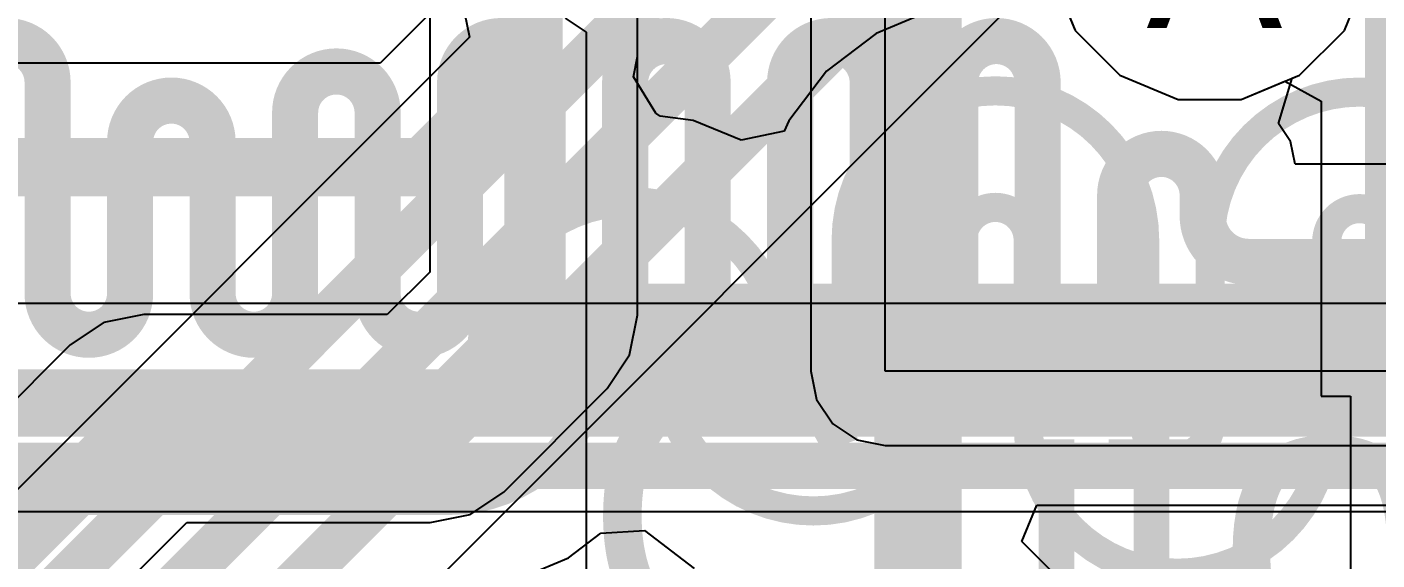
# Model space of a CAD drawing. Header units: inches. Extents: x 0 to 5271, y 0 to 5417.
# Drawn here: x 120.095 to 124.804, y 79.021 to 80.88 of the extents above; entities that cross this region are included whole.
import ezdxf

# ---------------------------------------------------------------- set-up
doc = ezdxf.new("R2010")
doc.units = ezdxf.units.IN
for name, color, linetype in [('Board_Outline', 216, 'Continuous'), ('Bottom Layer', 5, 'Continuous'), ('Bottom Overlay', 54, 'Continuous'), ('Bottom Paste', 16, 'Continuous'), ('Bottom Solder', 6, 'Continuous'), ('Drill Drawing', 1, 'Continuous'), ('L2_GND1', 16, 'Continuous'), ('L3_SIG1', 76, 'Continuous'), ('L4_PWR', 90, 'Continuous'), ('L5_GND2', 156, 'Continuous'), ('L6_SIG2', 130, 'Continuous'), ('L7_GND3', 216, 'Continuous'), ('Top Layer', 1, 'Continuous')]:
    doc.layers.add(name, color=color, linetype=linetype)
doc.styles.add('Arial', font='', dxfattribs={"height": 0.2})
doc.styles.get('Arial').set_extended_font_data('Arial')

# ---------------------------------------------------------------- blocks, each defined once
blk = doc.blocks.new('MAKK2016T2R2M__B_512')
at = {"layer": 'Bottom Layer'}
for points in [[(-1.1, 0.9), (-0.4, 0.9), (-0.4, -0.9), (-1.1, -0.9)], [(0.4, 0.9), (1.1, 0.9), (1.1, -0.9), (0.4, -0.9)]]:
    blk.add_hatch(color=5, dxfattribs=at).paths.add_polyline_path(points)
at = {"layer": 'Bottom Paste'}
for points in [[(-1.1, 0.9), (-0.4, 0.9), (-0.4, -0.9), (-1.1, -0.9)], [(0.4, 0.9), (1.1, 0.9), (1.1, -0.9), (0.4, -0.9)]]:
    blk.add_hatch(color=16, dxfattribs=at).paths.add_polyline_path(points)
at = {"layer": 'Bottom Solder'}
for points in [[(-1.2016, 1.0016), (-0.2984, 1.0016), (-0.2984, -1.0016), (-1.2016, -1.0016)], [(0.2984, 1.0016), (1.2016, 1.0016), (1.2016, -1.0016), (0.2984, -1.0016)]]:
    blk.add_hatch(color=6, dxfattribs=at).paths.add_polyline_path(points)
at = {"layer": 'Bottom Overlay'}
for points in [[(0.1778, 0.8636, 0.127, 0.127, 0), (-0.2032, 0.8636, 0.127, 0.127, 0)], [(0.1778, -0.8636, 0.127, 0.127, 0), (-0.2032, -0.8636, 0.127, 0.127, 0)]]:
    blk.add_lwpolyline(points, format="xyseb", dxfattribs=at)
for points in [[(-0.235, 0.8636, 0.0635, 0.0635, 1), (-0.1715, 0.8636, 0.0635, 0.0635, 1)], [(0.146, 0.8636, 0.0635, 0.0635, 1), (0.2095, 0.8636, 0.0635, 0.0635, 1)], [(-0.235, -0.8636, 0.0635, 0.0635, 1), (-0.1715, -0.8636, 0.0635, 0.0635, 1)], [(0.146, -0.8636, 0.0635, 0.0635, 1), (0.2095, -0.8636, 0.0635, 0.0635, 1)]]:
    blk.add_lwpolyline(points, format="xyseb", close=True, dxfattribs=at)

msp = doc.modelspace()

# ---------------------------------------------------------------- linework, layer by layer
at = {"layer": 'Bottom Layer'}
for p, q in [((121.4994, 81.0442), (121.4994, 80.0255)), ((122.2245, 79.8753), (122.2245, 81.0442)), ((123.6661, 81.0713), (123.7504, 80.8677)), ((123.7504, 80.8677), (123.9063, 80.7118)), ((123.9063, 80.7118), (124.1099, 80.6275)), ((124.3303, 80.6275), (124.4824, 80.6905)), ((124.4824, 80.6905), (124.6094, 80.6214)), ((124.1099, 80.6275), (124.3303, 80.6275)), ((124.6094, 80.6214), (124.6094, 79.5926)), ((121.4994, 80.0255), (121.3511, 79.8773)), ((120.5019, 79.8773), (120.3632, 79.8497)), ((121.3511, 79.8773), (120.5019, 79.8773)), ((120.5019, 79.8773), (120.5019, 79.8773)), ((122.1969, 79.7366), (122.2245, 79.8753)), ((122.2245, 79.8753), (122.2245, 79.8753)), ((120.3632, 79.8497), (120.2455, 79.7711)), ((120.2455, 79.7711), (119.5554, 79.081)), ((120.2455, 79.7711), (120.2455, 79.7711)), ((122.1183, 79.6189), (122.1969, 79.7366)), ((121.7577, 79.2583), (122.1183, 79.6189)), ((122.1183, 79.6189), (122.1183, 79.6189)), ((124.6094, 79.5926), (124.7118, 79.5926)), ((124.7118, 79.5926), (124.7118, 78.7294)), ((121.6401, 79.1797), (121.7577, 79.2583)), ((121.5013, 79.1521), (121.6401, 79.1797)), ((120.1744, 78.6744), (120.6521, 79.1521)), ((120.6521, 79.1521), (121.5013, 79.1521)), ((121.5013, 79.1521), (121.5013, 79.1521))]:
    msp.add_line(p, q, dxfattribs=at)
for points in [[(123.2028, 78.6638, 0.3048, 0.3048, 0), (123.2028, 81.6634, 0.3048, 0.3048, 0)], [(121.8619, 79.8753, 0.2032, 0.2032, 0), (121.8619, 81.4651, 0.2032, 0.2032, 0)], [(121.5013, 79.5147, 0.2032, 0.2032, 0), (121.8619, 79.8753, 0.2032, 0.2032, 0)], [(119.8118, 78.8246, 0.2032, 0.2032, 0), (120.5019, 79.5147, 0.2032, 0.2032, 0)], [(120.5019, 79.5147, 0.2032, 0.2032, 0), (121.5013, 79.5147, 0.2032, 0.2032, 0)]]:
    msp.add_lwpolyline(points, format="xyseb", dxfattribs=at)
for points in [[(121.8111, 79.8753, 0.1016, 0.1016, 1), (121.9127, 79.8753, 0.1016, 0.1016, 1)], [(121.8111, 79.8753, 0.1016, 0.1016, 1), (121.9127, 79.8753, 0.1016, 0.1016, 1)], [(120.4511, 79.5147, 0.1016, 0.1016, 1), (120.5527, 79.5147, 0.1016, 0.1016, 1)], [(120.4511, 79.5147, 0.1016, 0.1016, 1), (120.5527, 79.5147, 0.1016, 0.1016, 1)], [(121.4505, 79.5147, 0.1016, 0.1016, 1), (121.5521, 79.5147, 0.1016, 0.1016, 1)], [(121.4505, 79.5147, 0.1016, 0.1016, 1), (121.5521, 79.5147, 0.1016, 0.1016, 1)]]:
    msp.add_lwpolyline(points, format="xyseb", close=True, dxfattribs=at)
at = {"layer": 'L2_GND1'}
for p, q in [((124.6898, 80.8677), (124.7741, 81.0713)), ((121.2921, 78.7197), (123.5623, 80.99)), ((121.6132, 80.9685), (121.638, 80.8439)), ((123.7121, 80.9602), (123.7504, 80.8677)), ((123.7504, 80.8677), (123.9063, 80.7118)), ((124.5339, 80.7118), (124.6898, 80.8677)), ((121.638, 80.8439), (114.9728, 74.1787)), ((123.9063, 80.7118), (124.1099, 80.6275)), ((124.3303, 80.6275), (124.5339, 80.7118)), ((124.1099, 80.6275), (124.3303, 80.6275))]:
    msp.add_line(p, q, dxfattribs=at)
for points in [[(115.114, 73.8378, 0.1608, 0.1608, 0), (123.5915, 82.3153, 0.1608, 0.1608, 0)], [(114.4796, 72.7964, 0.1608, 0.1608, 0), (123.7107, 82.0275, 0.1608, 0.1608, 0)], [(114.5776, 72.4874, 0.1608, 0.1608, 0), (123.8299, 81.7397, 0.1608, 0.1608, 0)]]:
    msp.add_lwpolyline(points, format="xyseb", dxfattribs=at)
at = {"layer": 'L3_SIG1'}
for p, q in [((122.8294, 81.9529), (122.8294, 79.6798)), ((123.0884, 79.6798), (123.0884, 81.9713)), ((122.8294, 79.6798), (122.8491, 79.5807)), ((134.6538, 79.6798), (123.0884, 79.6798)), ((122.8491, 79.5807), (122.9053, 79.4967)), ((122.9053, 79.4967), (122.9893, 79.4405)), ((122.9893, 79.4405), (123.0884, 79.4208)), ((123.0884, 79.4208), (134.6538, 79.4208))]:
    msp.add_line(p, q, dxfattribs=at)
at = {"layer": 'L4_PWR'}
for p, q in [((121.9721, 80.9111), (122.0452, 80.8623)), ((122.0452, 80.8623), (122.0452, 78.6024)), ((123.5644, 79.0856), (123.617, 79.2126)), ((123.617, 79.2126), (126.3064, 79.2126)), ((123.6725, 78.9776), (123.5644, 79.0856))]:
    msp.add_line(p, q, dxfattribs=at)
msp.add_lwpolyline([(121.9708, 79.7306, 0.508, 0.508, 0), (133.4107, 79.7306, 0.508, 0.508, 0)], format="xyseb", dxfattribs=at)
msp.add_lwpolyline([(121.8438, 79.7306, 0.254, 0.254, 1), (122.0978, 79.7306, 0.254, 0.254, 1)], format="xyseb", close=True, dxfattribs=at)
at = {"layer": 'L5_GND2'}
for p, q in [((123.6661, 81.0713), (123.7504, 80.8677)), ((124.6898, 80.8677), (124.7741, 81.0713)), ((123.7504, 80.8677), (123.9063, 80.7118)), ((124.5339, 80.7118), (124.6898, 80.8677)), ((123.9063, 80.7118), (124.1099, 80.6275)), ((124.3303, 80.6275), (124.5339, 80.7118)), ((124.1099, 80.6275), (124.3303, 80.6275)), ((133.7439, 79.9154), (94.8944, 79.9154)), ((115.5921, 79.1902), (130.8182, 79.1902))]:
    msp.add_line(p, q, dxfattribs=at)
msp.add_lwpolyline([(94.8944, 79.5528, 0.2032, 0.2032, 0), (135.8096, 79.5528, 0.2032, 0.2032, 0)], format="xyseb", dxfattribs=at)
at = {"layer": 'L6_SIG2'}
for p, q in [((124.6898, 80.8677), (124.7741, 81.0713)), ((124.5339, 80.7118), (124.6898, 80.8677)), ((124.5075, 80.7009), (124.5339, 80.7118)), ((124.4598, 80.5437), (124.5075, 80.7009)), ((124.5022, 80.4802), (124.4598, 80.5437)), ((124.5178, 80.4017), (124.5022, 80.4802)), ((127.571, 80.4017), (124.5178, 80.4017))]:
    msp.add_line(p, q, dxfattribs=at)
for points in [[(119.8789, 80.687, 0.1608, 0.1608, -1), (120.1666, 80.687, 0.1608, 0.1608, 0)], [(121.6055, 80.687, 0.1608, 0.1608, -1), (121.8933, 80.687, 0.1608, 0.1608, 0)], [(122.1811, 80.687, 0.1608, 0.1608, -1), (122.4689, 80.687, 0.1608, 0.1608, 0)], [(122.7567, 80.687, 0.1608, 0.1608, -1), (123.0445, 80.687, 0.1608, 0.1608, 0)], [(123.3322, 80.687, 0.1608, 0.1608, -1), (123.62, 80.687, 0.1608, 0.1608, 0)], [(121.03, 80.581, 0.1608, 0.1608, -1), (121.3178, 80.581, 0.1608, 0.1608, 0)], [(120.1666, 79.9507, 0.1608, 0.1608, 0), (120.1666, 80.687, 0.1608, 0.1608, 0)], [(121.6055, 79.9507, 0.1608, 0.1608, 0), (121.6055, 80.687, 0.1608, 0.1608, 0)], [(121.8933, 79.9507, 0.1608, 0.1608, 0), (121.8933, 80.687, 0.1608, 0.1608, 0)], [(122.1811, 79.9507, 0.1608, 0.1608, 0), (122.1811, 80.687, 0.1608, 0.1608, 0)], [(122.4689, 79.9507, 0.1608, 0.1608, 0), (122.4689, 80.687, 0.1608, 0.1608, 0)], [(122.7567, 79.9507, 0.1608, 0.1608, 0), (122.7567, 80.687, 0.1608, 0.1608, 0)], [(123.0445, 79.9507, 0.1608, 0.1608, 0), (123.0445, 80.687, 0.1608, 0.1608, 0)], [(123.3322, 79.9507, 0.1608, 0.1608, 0), (123.3322, 80.687, 0.1608, 0.1608, 0)], [(123.62, 79.9507, 0.1608, 0.1608, 0), (123.62, 80.687, 0.1608, 0.1608, 0)], [(120.4544, 80.4794, 0.1608, 0.1608, -1), (120.7422, 80.4794, 0.1608, 0.1608, 0)], [(121.03, 79.9507, 0.1608, 0.1608, 0), (121.03, 80.581, 0.1608, 0.1608, 0)], [(121.3178, 79.9507, 0.1608, 0.1608, 0), (121.3178, 80.581, 0.1608, 0.1608, 0)], [(120.4544, 79.9507, 0.1608, 0.1608, 0), (120.4544, 80.4794, 0.1608, 0.1608, 0)], [(120.7422, 79.9507, 0.1608, 0.1608, 0), (120.7422, 80.4794, 0.1608, 0.1608, 0)], [(123.9078, 80.2936, 0.1608, 0.1608, -1), (124.1956, 80.2936, 0.1608, 0.1608, 0)], [(123.9078, 79.9507, 0.1608, 0.1608, 0), (123.9078, 80.2936, 0.1608, 0.1608, 0)], [(124.1956, 80.2216, 0.1608, 0.1608, 0), (124.1956, 80.2936, 0.1608, 0.1608, 0)], [(124.3564, 80.0608, 0.1608, 0.1608, -0.414214), (124.1956, 80.2216, 0.1608, 0.1608, 0)], [(124.3564, 80.0608, 0.1608, 0.1608, 0), (124.915, 80.0608, 0.1608, 0.1608, 0)], [(120.4544, 79.9507, 0.1608, 0.1608, -1), (120.1666, 79.9507, 0.1608, 0.1608, 0)], [(121.03, 79.9507, 0.1608, 0.1608, -1), (120.7422, 79.9507, 0.1608, 0.1608, 0)], [(121.6055, 79.9507, 0.1608, 0.1608, -1), (121.3178, 79.9507, 0.1608, 0.1608, 0)], [(122.1811, 79.9507, 0.1608, 0.1608, -1), (121.8933, 79.9507, 0.1608, 0.1608, 0)], [(122.7567, 79.9507, 0.1608, 0.1608, -1), (122.4689, 79.9507, 0.1608, 0.1608, 0)], [(123.3322, 79.9507, 0.1608, 0.1608, -1), (123.0445, 79.9507, 0.1608, 0.1608, 0)], [(123.9078, 79.9507, 0.1608, 0.1608, -1), (123.62, 79.9507, 0.1608, 0.1608, 0)], [(119.5233, 79.3496, 0.1608, 0.1608, 0), (121.0581, 79.3496, 0.1608, 0.1608, 0)], [(121.0581, 79.3496, 0.1608, 0.1608, 0), (129.6924, 79.3496, 0.1608, 0.1608, 0)]]:
    msp.add_lwpolyline(points, format="xyseb", dxfattribs=at)
for points in [[(120.1264, 80.687, 0.0804, 0.0804, 1), (120.2068, 80.687, 0.0804, 0.0804, 1)], [(120.1264, 80.687, 0.0804, 0.0804, 1), (120.2068, 80.687, 0.0804, 0.0804, 1)], [(121.5654, 80.687, 0.0804, 0.0804, 1), (121.6457, 80.687, 0.0804, 0.0804, 1)], [(121.5654, 80.687, 0.0804, 0.0804, 1), (121.6457, 80.687, 0.0804, 0.0804, 1)], [(121.8531, 80.687, 0.0804, 0.0804, 1), (121.9335, 80.687, 0.0804, 0.0804, 1)], [(121.8531, 80.687, 0.0804, 0.0804, 1), (121.9335, 80.687, 0.0804, 0.0804, 1)], [(122.1409, 80.687, 0.0804, 0.0804, 1), (122.2213, 80.687, 0.0804, 0.0804, 1)], [(122.1409, 80.687, 0.0804, 0.0804, 1), (122.2213, 80.687, 0.0804, 0.0804, 1)], [(122.4287, 80.687, 0.0804, 0.0804, 1), (122.5091, 80.687, 0.0804, 0.0804, 1)], [(122.4287, 80.687, 0.0804, 0.0804, 1), (122.5091, 80.687, 0.0804, 0.0804, 1)], [(122.7165, 80.687, 0.0804, 0.0804, 1), (122.7969, 80.687, 0.0804, 0.0804, 1)], [(122.7165, 80.687, 0.0804, 0.0804, 1), (122.7969, 80.687, 0.0804, 0.0804, 1)], [(123.0043, 80.687, 0.0804, 0.0804, 1), (123.0847, 80.687, 0.0804, 0.0804, 1)], [(123.0043, 80.687, 0.0804, 0.0804, 1), (123.0847, 80.687, 0.0804, 0.0804, 1)], [(123.292, 80.687, 0.0804, 0.0804, 1), (123.3724, 80.687, 0.0804, 0.0804, 1)], [(123.292, 80.687, 0.0804, 0.0804, 1), (123.3724, 80.687, 0.0804, 0.0804, 1)], [(123.5798, 80.687, 0.0804, 0.0804, 1), (123.6602, 80.687, 0.0804, 0.0804, 1)], [(123.5798, 80.687, 0.0804, 0.0804, 1), (123.6602, 80.687, 0.0804, 0.0804, 1)], [(120.9898, 80.581, 0.0804, 0.0804, 1), (121.0702, 80.581, 0.0804, 0.0804, 1)], [(120.9898, 80.581, 0.0804, 0.0804, 1), (121.0702, 80.581, 0.0804, 0.0804, 1)], [(121.2776, 80.581, 0.0804, 0.0804, 1), (121.358, 80.581, 0.0804, 0.0804, 1)], [(121.2776, 80.581, 0.0804, 0.0804, 1), (121.358, 80.581, 0.0804, 0.0804, 1)], [(120.4142, 80.4794, 0.0804, 0.0804, 1), (120.4946, 80.4794, 0.0804, 0.0804, 1)], [(120.4142, 80.4794, 0.0804, 0.0804, 1), (120.4946, 80.4794, 0.0804, 0.0804, 1)], [(120.702, 80.4794, 0.0804, 0.0804, 1), (120.7824, 80.4794, 0.0804, 0.0804, 1)], [(120.702, 80.4794, 0.0804, 0.0804, 1), (120.7824, 80.4794, 0.0804, 0.0804, 1)], [(123.8676, 80.2936, 0.0804, 0.0804, 1), (123.948, 80.2936, 0.0804, 0.0804, 1)], [(123.8676, 80.2936, 0.0804, 0.0804, 1), (123.948, 80.2936, 0.0804, 0.0804, 1)], [(124.1554, 80.2936, 0.0804, 0.0804, 1), (124.2358, 80.2936, 0.0804, 0.0804, 1)], [(124.1554, 80.2936, 0.0804, 0.0804, 1), (124.2358, 80.2936, 0.0804, 0.0804, 1)], [(124.1554, 80.2216, 0.0804, 0.0804, 1), (124.2358, 80.2216, 0.0804, 0.0804, 1)], [(124.1554, 80.2216, 0.0804, 0.0804, 1), (124.2358, 80.2216, 0.0804, 0.0804, 1)], [(124.3162, 80.0608, 0.0804, 0.0804, 1), (124.3966, 80.0608, 0.0804, 0.0804, 1)], [(124.3162, 80.0608, 0.0804, 0.0804, 1), (124.3966, 80.0608, 0.0804, 0.0804, 1)], [(120.1264, 79.9507, 0.0804, 0.0804, 1), (120.2068, 79.9507, 0.0804, 0.0804, 1)], [(120.1264, 79.9507, 0.0804, 0.0804, 1), (120.2068, 79.9507, 0.0804, 0.0804, 1)], [(120.4142, 79.9507, 0.0804, 0.0804, 1), (120.4946, 79.9507, 0.0804, 0.0804, 1)], [(120.4142, 79.9507, 0.0804, 0.0804, 1), (120.4946, 79.9507, 0.0804, 0.0804, 1)], [(120.702, 79.9507, 0.0804, 0.0804, 1), (120.7824, 79.9507, 0.0804, 0.0804, 1)], [(120.702, 79.9507, 0.0804, 0.0804, 1), (120.7824, 79.9507, 0.0804, 0.0804, 1)], [(120.9898, 79.9507, 0.0804, 0.0804, 1), (121.0702, 79.9507, 0.0804, 0.0804, 1)], [(120.9898, 79.9507, 0.0804, 0.0804, 1), (121.0702, 79.9507, 0.0804, 0.0804, 1)], [(121.2776, 79.9507, 0.0804, 0.0804, 1), (121.358, 79.9507, 0.0804, 0.0804, 1)], [(121.2776, 79.9507, 0.0804, 0.0804, 1), (121.358, 79.9507, 0.0804, 0.0804, 1)], [(121.5654, 79.9507, 0.0804, 0.0804, 1), (121.6457, 79.9507, 0.0804, 0.0804, 1)], [(121.5654, 79.9507, 0.0804, 0.0804, 1), (121.6457, 79.9507, 0.0804, 0.0804, 1)], [(121.8531, 79.9507, 0.0804, 0.0804, 1), (121.9335, 79.9507, 0.0804, 0.0804, 1)], [(121.8531, 79.9507, 0.0804, 0.0804, 1), (121.9335, 79.9507, 0.0804, 0.0804, 1)], [(122.1409, 79.9507, 0.0804, 0.0804, 1), (122.2213, 79.9507, 0.0804, 0.0804, 1)], [(122.1409, 79.9507, 0.0804, 0.0804, 1), (122.2213, 79.9507, 0.0804, 0.0804, 1)], [(122.4287, 79.9507, 0.0804, 0.0804, 1), (122.5091, 79.9507, 0.0804, 0.0804, 1)], [(122.4287, 79.9507, 0.0804, 0.0804, 1), (122.5091, 79.9507, 0.0804, 0.0804, 1)], [(122.7165, 79.9507, 0.0804, 0.0804, 1), (122.7969, 79.9507, 0.0804, 0.0804, 1)], [(122.7165, 79.9507, 0.0804, 0.0804, 1), (122.7969, 79.9507, 0.0804, 0.0804, 1)], [(123.0043, 79.9507, 0.0804, 0.0804, 1), (123.0847, 79.9507, 0.0804, 0.0804, 1)], [(123.0043, 79.9507, 0.0804, 0.0804, 1), (123.0847, 79.9507, 0.0804, 0.0804, 1)], [(123.292, 79.9507, 0.0804, 0.0804, 1), (123.3724, 79.9507, 0.0804, 0.0804, 1)], [(123.292, 79.9507, 0.0804, 0.0804, 1), (123.3724, 79.9507, 0.0804, 0.0804, 1)], [(123.5798, 79.9507, 0.0804, 0.0804, 1), (123.6602, 79.9507, 0.0804, 0.0804, 1)], [(123.5798, 79.9507, 0.0804, 0.0804, 1), (123.6602, 79.9507, 0.0804, 0.0804, 1)], [(123.8676, 79.9507, 0.0804, 0.0804, 1), (123.948, 79.9507, 0.0804, 0.0804, 1)], [(123.8676, 79.9507, 0.0804, 0.0804, 1), (123.948, 79.9507, 0.0804, 0.0804, 1)], [(121.0179, 79.3496, 0.0804, 0.0804, 1), (121.0983, 79.3496, 0.0804, 0.0804, 1)], [(121.0179, 79.3496, 0.0804, 0.0804, 1), (121.0983, 79.3496, 0.0804, 0.0804, 1)]]:
    msp.add_lwpolyline(points, format="xyseb", close=True, dxfattribs=at)
at = {"layer": 'L7_GND3'}
for p, q in [((122.2245, 80.7767), (122.2245, 81.0442)), ((121.4925, 80.92), (121.3261, 80.7536)), ((123.2572, 80.9409), (123.0564, 80.8577)), ((123.0564, 80.8577), (122.8839, 80.7254)), ((122.2105, 80.7061), (122.2245, 80.7767)), ((121.3261, 80.7536), (115.6002, 80.7536)), ((122.8839, 80.7254), (122.7516, 80.553)), ((122.288, 80.579), (122.2105, 80.7061)), ((122.3029, 80.5694), (122.288, 80.579)), ((122.4182, 80.5542), (122.3029, 80.5694)), ((122.5859, 80.4847), (122.4182, 80.5542)), ((122.7516, 80.553), (122.7363, 80.5161)), ((122.7363, 80.5161), (122.5859, 80.4847)), ((121.984, 79.0288), (122.0961, 79.1149)), ((122.0961, 79.1149), (122.2489, 79.1243)), ((122.2489, 79.1243), (122.4214, 78.992)), ((121.7832, 78.9457), (121.984, 79.0288))]:
    msp.add_line(p, q, dxfattribs=at)
for points in [[(121.8619, 80.7767, 0.2032, 0.2032, 0), (121.8619, 81.4651, 0.2032, 0.2032, 0)], [(121.4763, 80.391, 0.2032, 0.2032, 0), (121.8619, 80.7767, 0.2032, 0.2032, 0)], [(122.952, 80.1366, 0.1016, 0.1016, -1), (123.9934, 80.1366, 0.1016, 0.1016, 0)], [(124.222, 80.1322, 0.1016, 0.1016, -1), (125.2634, 80.1322, 0.1016, 0.1016, 0)], [(105.2322, 80.391, 0.2032, 0.2032, 0), (121.4763, 80.391, 0.2032, 0.2032, 0)], [(121.682, 79.7499, 0.1016, 0.1016, -1), (122.7234, 79.7499, 0.1016, 0.1016, 0)], [(123.3584, 80.1366, 0.1016, 0.1016, -1), (123.587, 80.1366, 0.1016, 0.1016, 0)], [(124.6284, 80.1322, 0.1016, 0.1016, -1), (124.857, 80.1322, 0.1016, 0.1016, 0)], [(122.952, 79.7131, 0.1016, 0.1016, 0), (122.952, 80.1366, 0.1016, 0.1016, 0)], [(123.3584, 79.7131, 0.1016, 0.1016, 0), (123.3584, 80.1366, 0.1016, 0.1016, 0)], [(123.587, 79.4959, 0.1016, 0.1016, 0), (123.587, 80.1366, 0.1016, 0.1016, 0)], [(123.9934, 79.4959, 0.1016, 0.1016, 0), (123.9934, 80.1366, 0.1016, 0.1016, 0)], [(124.222, 79.4959, 0.1016, 0.1016, 0), (124.222, 80.1322, 0.1016, 0.1016, 0)], [(124.6284, 79.4959, 0.1016, 0.1016, 0), (124.6284, 80.1322, 0.1016, 0.1016, 0)], [(122.0884, 79.7499, 0.1016, 0.1016, -1), (122.317, 79.7499, 0.1016, 0.1016, 0)], [(121.682, 79.7499, 0.1016, 0.1016, -0.414214), (121.5677, 79.6356, 0.1016, 0.1016, 0)], [(122.0884, 79.7499, 0.1016, 0.1016, -0.414214), (121.5677, 79.2292, 0.1016, 0.1016, 0)], [(121.682, 79.7499, 0.1016, 0.1016, 0), (121.682, 79.7499, 0.1016, 0.1016, 0)], [(122.0884, 79.7499, 0.1016, 0.1016, 0), (122.0884, 79.7499, 0.1016, 0.1016, 0)], [(122.317, 79.7131, 0.1016, 0.1016, 0), (122.317, 79.7499, 0.1016, 0.1016, 0)], [(122.7234, 79.7131, 0.1016, 0.1016, 0), (122.7234, 79.7499, 0.1016, 0.1016, 0)], [(123.3584, 79.7131, 0.1016, 0.1016, -1), (122.317, 79.7131, 0.1016, 0.1016, 0)], [(122.952, 79.7131, 0.1016, 0.1016, -1), (122.7234, 79.7131, 0.1016, 0.1016, 0)], [(89.9126, 79.6356, 0.1016, 0.1016, 0), (120.0587, 79.6356, 0.1016, 0.1016, 0)], [(120.0587, 79.6356, 0.1016, 0.1016, 0), (121.5677, 79.6356, 0.1016, 0.1016, 0)], [(124.6284, 79.4959, 0.1016, 0.1016, -1), (123.587, 79.4959, 0.1016, 0.1016, 0)], [(124.222, 79.4959, 0.1016, 0.1016, -1), (123.9934, 79.4959, 0.1016, 0.1016, 0)], [(88.0139, 79.2292, 0.1016, 0.1016, 0), (120.0587, 79.2292, 0.1016, 0.1016, 0)], [(120.0587, 79.2292, 0.1016, 0.1016, 0), (121.5677, 79.2292, 0.1016, 0.1016, 0)]]:
    msp.add_lwpolyline(points, format="xyseb", dxfattribs=at)
for points in [[(121.8111, 80.7767, 0.1016, 0.1016, 1), (121.9127, 80.7767, 0.1016, 0.1016, 1)], [(121.8111, 80.7767, 0.1016, 0.1016, 1), (121.9127, 80.7767, 0.1016, 0.1016, 1)], [(121.4255, 80.391, 0.1016, 0.1016, 1), (121.5271, 80.391, 0.1016, 0.1016, 1)], [(121.4255, 80.391, 0.1016, 0.1016, 1), (121.5271, 80.391, 0.1016, 0.1016, 1)], [(122.9266, 80.1366, 0.0508, 0.0508, 1), (122.9774, 80.1366, 0.0508, 0.0508, 1)], [(122.9266, 80.1366, 0.0508, 0.0508, 1), (122.9774, 80.1366, 0.0508, 0.0508, 1)], [(123.333, 80.1366, 0.0508, 0.0508, 1), (123.3838, 80.1366, 0.0508, 0.0508, 1)], [(123.333, 80.1366, 0.0508, 0.0508, 1), (123.3838, 80.1366, 0.0508, 0.0508, 1)], [(123.5616, 80.1366, 0.0508, 0.0508, 1), (123.6124, 80.1366, 0.0508, 0.0508, 1)], [(123.5616, 80.1366, 0.0508, 0.0508, 1), (123.6124, 80.1366, 0.0508, 0.0508, 1)], [(123.968, 80.1366, 0.0508, 0.0508, 1), (124.0188, 80.1366, 0.0508, 0.0508, 1)], [(123.968, 80.1366, 0.0508, 0.0508, 1), (124.0188, 80.1366, 0.0508, 0.0508, 1)], [(124.1966, 80.1322, 0.0508, 0.0508, 1), (124.2474, 80.1322, 0.0508, 0.0508, 1)], [(124.1966, 80.1322, 0.0508, 0.0508, 1), (124.2474, 80.1322, 0.0508, 0.0508, 1)], [(124.603, 80.1322, 0.0508, 0.0508, 1), (124.6538, 80.1322, 0.0508, 0.0508, 1)], [(124.603, 80.1322, 0.0508, 0.0508, 1), (124.6538, 80.1322, 0.0508, 0.0508, 1)], [(121.6566, 79.7499, 0.0508, 0.0508, 1), (121.7074, 79.7499, 0.0508, 0.0508, 1)], [(121.6566, 79.7499, 0.0508, 0.0508, 1), (121.7074, 79.7499, 0.0508, 0.0508, 1)], [(121.6566, 79.7499, 0.0508, 0.0508, 1), (121.7074, 79.7499, 0.0508, 0.0508, 1)], [(121.6566, 79.7499, 0.0508, 0.0508, 1), (121.7074, 79.7499, 0.0508, 0.0508, 1)], [(122.063, 79.7499, 0.0508, 0.0508, 1), (122.1138, 79.7499, 0.0508, 0.0508, 1)], [(122.063, 79.7499, 0.0508, 0.0508, 1), (122.1138, 79.7499, 0.0508, 0.0508, 1)], [(122.063, 79.7499, 0.0508, 0.0508, 1), (122.1138, 79.7499, 0.0508, 0.0508, 1)], [(122.063, 79.7499, 0.0508, 0.0508, 1), (122.1138, 79.7499, 0.0508, 0.0508, 1)], [(122.2916, 79.7499, 0.0508, 0.0508, 1), (122.3424, 79.7499, 0.0508, 0.0508, 1)], [(122.2916, 79.7499, 0.0508, 0.0508, 1), (122.3424, 79.7499, 0.0508, 0.0508, 1)], [(122.698, 79.7499, 0.0508, 0.0508, 1), (122.7488, 79.7499, 0.0508, 0.0508, 1)], [(122.698, 79.7499, 0.0508, 0.0508, 1), (122.7488, 79.7499, 0.0508, 0.0508, 1)], [(122.2916, 79.7131, 0.0508, 0.0508, 1), (122.3424, 79.7131, 0.0508, 0.0508, 1)], [(122.2916, 79.7131, 0.0508, 0.0508, 1), (122.3424, 79.7131, 0.0508, 0.0508, 1)], [(122.698, 79.7131, 0.0508, 0.0508, 1), (122.7488, 79.7131, 0.0508, 0.0508, 1)], [(122.698, 79.7131, 0.0508, 0.0508, 1), (122.7488, 79.7131, 0.0508, 0.0508, 1)], [(122.9266, 79.7131, 0.0508, 0.0508, 1), (122.9774, 79.7131, 0.0508, 0.0508, 1)], [(122.9266, 79.7131, 0.0508, 0.0508, 1), (122.9774, 79.7131, 0.0508, 0.0508, 1)], [(123.333, 79.7131, 0.0508, 0.0508, 1), (123.3838, 79.7131, 0.0508, 0.0508, 1)], [(123.333, 79.7131, 0.0508, 0.0508, 1), (123.3838, 79.7131, 0.0508, 0.0508, 1)], [(120.0333, 79.6356, 0.0508, 0.0508, 1), (120.0841, 79.6356, 0.0508, 0.0508, 1)], [(120.0333, 79.6356, 0.0508, 0.0508, 1), (120.0841, 79.6356, 0.0508, 0.0508, 1)], [(121.5423, 79.6356, 0.0508, 0.0508, 1), (121.5931, 79.6356, 0.0508, 0.0508, 1)], [(121.5423, 79.6356, 0.0508, 0.0508, 1), (121.5931, 79.6356, 0.0508, 0.0508, 1)], [(123.5616, 79.4959, 0.0508, 0.0508, 1), (123.6124, 79.4959, 0.0508, 0.0508, 1)], [(123.5616, 79.4959, 0.0508, 0.0508, 1), (123.6124, 79.4959, 0.0508, 0.0508, 1)], [(123.968, 79.4959, 0.0508, 0.0508, 1), (124.0188, 79.4959, 0.0508, 0.0508, 1)], [(123.968, 79.4959, 0.0508, 0.0508, 1), (124.0188, 79.4959, 0.0508, 0.0508, 1)], [(124.1966, 79.4959, 0.0508, 0.0508, 1), (124.2474, 79.4959, 0.0508, 0.0508, 1)], [(124.1966, 79.4959, 0.0508, 0.0508, 1), (124.2474, 79.4959, 0.0508, 0.0508, 1)], [(124.603, 79.4959, 0.0508, 0.0508, 1), (124.6538, 79.4959, 0.0508, 0.0508, 1)], [(124.603, 79.4959, 0.0508, 0.0508, 1), (124.6538, 79.4959, 0.0508, 0.0508, 1)], [(120.0333, 79.2292, 0.0508, 0.0508, 1), (120.0841, 79.2292, 0.0508, 0.0508, 1)], [(120.0333, 79.2292, 0.0508, 0.0508, 1), (120.0841, 79.2292, 0.0508, 0.0508, 1)], [(121.5423, 79.2292, 0.0508, 0.0508, 1), (121.5931, 79.2292, 0.0508, 0.0508, 1)], [(121.5423, 79.2292, 0.0508, 0.0508, 1), (121.5931, 79.2292, 0.0508, 0.0508, 1)]]:
    msp.add_lwpolyline(points, format="xyseb", close=True, dxfattribs=at)
at = {"layer": 'Top Layer'}
for p, q in [((123.6661, 81.0713), (123.7504, 80.8677)), ((124.6898, 80.8677), (124.7741, 81.0713)), ((123.7504, 80.8677), (123.9063, 80.7118)), ((124.5339, 80.7118), (124.6898, 80.8677)), ((123.9063, 80.7118), (124.1099, 80.6275)), ((124.3303, 80.6275), (124.5339, 80.7118)), ((124.1099, 80.6275), (124.3303, 80.6275))]:
    msp.add_line(p, q, dxfattribs=at)

# ---------------------------------------------------------------- block references
at = {"rotation": 180}
msp.add_blockref('MAKK2016T2R2M__B_512', (125.9634, 80.7466), dxfattribs=at)

# ---------------------------------------------------------------- texts
at = {"layer": 'Board_Outline', "style": 'Arial'}
msp.add_text('Cutout', height=1.016, dxfattribs=at).set_placement((122.0322, 78.6625))
at = {"layer": 'Drill Drawing', "style": 'Arial'}
msp.add_text('A', height=0.508, dxfattribs=at).set_placement((124, 80.8768))

doc.saveas('drawing.dxf')
